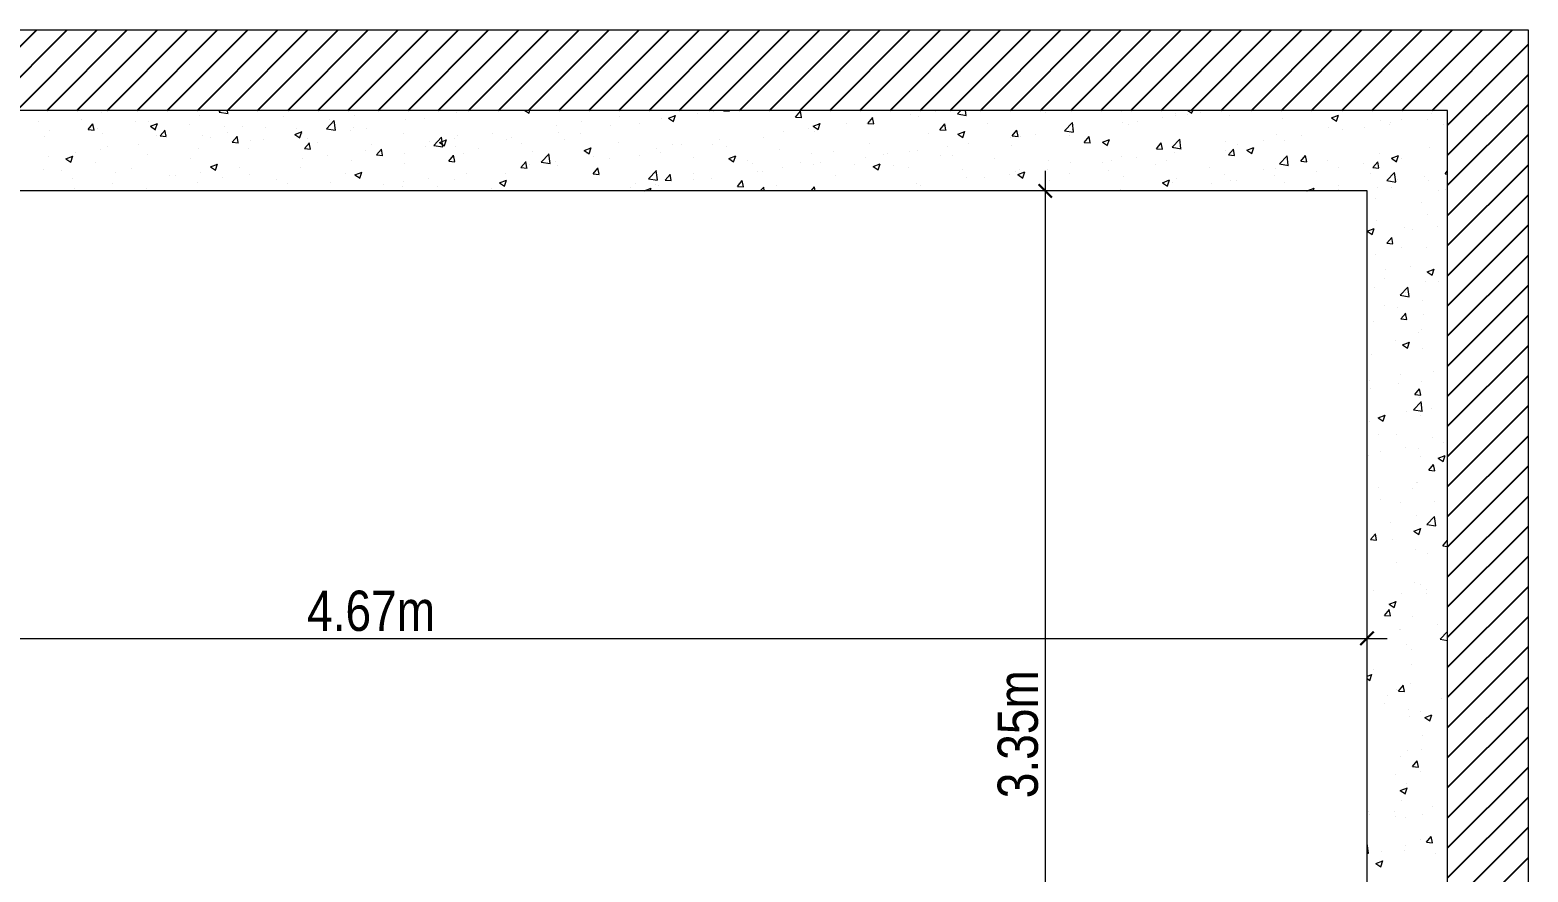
# Model space of a CAD drawing. Header units: inches. Extents: x -100787 to 3653, y -96809 to -8632.
# Drawn here: x -76729.1 to -76505.8, y -94076.8 to -93951.3 of the extents above; entities that cross this region are included whole.
import ezdxf

# ---------------------------------------------------------------- set-up
doc = ezdxf.new("R2010")
doc.units = ezdxf.units.IN
doc.header["$MEASUREMENT"] = 0
doc.header["$PDMODE"] = 99
doc.linetypes.add('ACAD_ISO04W100', pattern=[30.5, 24, -3, 0.5, -3])
doc.linetypes.add('DASHED2', pattern=[0.375, 0.25, -0.125])
for name, color, linetype, lineweight in [('DIM', 7, 'Continuous', 15), ('GRID', 8, 'ACAD_ISO04W100', 15), ('U.G.W.R.', 130, 'DASHED2', 5), ('wall1', 253, 'Continuous', 13)]:
    doc.layers.add(name, color=color, linetype=linetype, lineweight=lineweight)
doc.layers.add('SECTION', color=7, linetype='Continuous')
doc.styles.get("Standard").update_dxf_attribs({"font": 'ARIALN.TTF'})
doc.dimstyles.new('L-SECTION', dxfattribs={"dimtxt": 4, "dimasz": 2, "dimexe": 3, "dimexo": 1, "dimgap": 1, "dimtad": 1, "dimdec": 0, "dimzin": 3, "dimdsep": 46, "dimlunit": 4, "dimtxsty": 'Standard', "dimblk1": 'ARCHTICK', "dimblk2": 'ARCHTICK', "dimsah": 1, "dimcen": 0.09375, "dimdle": 3, "dimclrd": 6, "dimclre": 6, "dimclrt": 6, "dimadec": 0, "dimazin": 0, "dimtfac": 1, "dimtdec": 0, "dimtofl": 0, "dimtmove": 1, "dimatfit": 3, "dimldrblk": 'ARCHTICK', "dimfxl": 3, "dimtolj": 1, "dimtzin": 0, "dimlwd": -1, "dimlwe": -1, "dimarcsym": 0})

# ---------------------------------------------------------------- blocks, each defined once
blk = doc.blocks.new('_ArchTick')
at = {"layer": 'GRID', "color": 0, "const_width": 0.15}
blk.add_lwpolyline([(-0.5, -0.5), (0.5, 0.5)], dxfattribs=at)
blk = doc.blocks.new('*D713')
at = {"layer": 'Defpoints', "color": 0, "linetype": 'ByBlock'}
for p in [(-76529.76, -94041.99), (-76826.76, -94058.67), (-76529.76, -94058.67)]:
    blk.add_point(p, dxfattribs=at)
at = {"layer": 'DIM', "color": 6}
for p, q in [((-76826.76, -94057.67), (-76826.76, -94038.99)), ((-76529.76, -94057.67), (-76529.76, -94038.99)), ((-76829.76, -94041.99), (-76526.76, -94041.99))]:
    blk.add_line(p, q, dxfattribs=at)
at = {"layer": 'DIM', "color": 6, "linetype": 'ByBlock', "xscale": 2, "yscale": 2, "zscale": 2, "rotation": 180}
blk.add_blockref('_ArchTick', (-76826.76, -94041.99), dxfattribs=at)
at = {"layer": 'DIM', "color": 6, "linetype": 'ByBlock', "xscale": 2, "yscale": 2, "zscale": 2}
blk.add_blockref('_ArchTick', (-76529.76, -94041.99), dxfattribs=at)
at = {"layer": 'DIM', "color": 6, "linetype": 'ByBlock', "insert": (-76678.26, -94037.92), "char_height": 4, "attachment_point": 5}
blk.add_mtext('\\A1;{\\H1.5x;4.67m}', dxfattribs=at)
blk = doc.blocks.new('*D741')
at = {"layer": 'Defpoints', "color": 0, "linetype": 'ByBlock'}
for p in [(-76573.03, -93975.28), (-76577.74, -94137.28), (-76573.03, -94137.28)]:
    blk.add_point(p, dxfattribs=at)
at = {"layer": 'DIM', "color": 6}
for p, q in [((-76577.74, -93972.28), (-76577.74, -94140.28)), ((-76574.03, -93975.28), (-76580.74, -93975.28)), ((-76574.03, -94137.28), (-76580.74, -94137.28))]:
    blk.add_line(p, q, dxfattribs=at)
at = {"layer": 'DIM', "color": 6, "linetype": 'ByBlock', "xscale": 2, "yscale": 2, "zscale": 2}
for p, rotation in [((-76577.74, -93975.28), 90), ((-76577.74, -94137.28), 270)]:
    blk.add_blockref('_ArchTick', p, dxfattribs=dict(at, rotation=rotation))
at = {"layer": 'DIM', "color": 6, "linetype": 'ByBlock', "insert": (-76581.8, -94056.28), "char_height": 4, "attachment_point": 5, "rotation": 90}
blk.add_mtext('\\A1;{\\H1.5x;3.35m}', dxfattribs=at)

msp = doc.modelspace()

# ---------------------------------------------------------------- hatches: boundary and pattern name
at = {"layer": 'SECTION'}
h = msp.add_hatch(dxfattribs=at)
h.set_pattern_fill('ANSI31', color=134, style=0)
h.set_pattern_definition([(45, (-86530.727, -79031.2803), (-2.24506403, 2.24506403), [])])
h.paths.add_polyline_path([(-76850.76, -93951.28), (-76850.76, -94161.28), (-76505.76, -94161.28), (-76505.76, -93951.28)])
h.paths.add_polyline_path([(-76517.76, -93963.28), (-76517.76, -94149.28), (-76838.76, -94149.28), (-76838.76, -93963.28)], flags=16)

# ---------------------------------------------------------------- linework, layer by layer
at = {"layer": 'DIM', "linetype": 'ByBlock'}
for p, q in [((-76718.39, -93963.62), (-76718.39, -93963.62)), ((-76703.84, -93963.96), (-76703.84, -93963.96)), ((-76700.93, -93963.53), (-76700.69, -93963.28)), ((-76700.93, -93963.53), (-76699.59, -93963.74)), ((-76699.6, -93963.72), (-76699.65, -93963.28)), ((-76691.35, -93964.18), (-76691.35, -93964.18)), ((-76680.76, -93964.06), (-76680.76, -93964.06)), ((-76675.08, -93963.31), (-76675.08, -93963.31)), ((-76670.26, -93964.47), (-76670.26, -93964.47)), ((-76665.46, -93963.63), (-76665.46, -93963.63)), ((-76655.35, -93963.28), (-76654.71, -93963.71)), ((-76654.71, -93963.7), (-76654.57, -93963.28)), ((-76641.21, -93964.25), (-76641.21, -93964.25)), ((-76633.9, -93964.41), (-76632.85, -93964.01)), ((-76633.9, -93964.41), (-76633.15, -93964.91)), ((-76633.16, -93964.9), (-76632.85, -93963.99)), ((-76629.54, -93963.72), (-76629.54, -93963.72)), ((-76627.21, -93963.4), (-76627.21, -93963.4)), ((-76625.71, -93963.33), (-76625.67, -93963.28)), ((-76625.71, -93963.33), (-76624.82, -93963.41)), ((-76624.82, -93963.39), (-76624.85, -93963.28)), ((-76614.96, -93964.27), (-76614.23, -93963.41)), ((-76614.96, -93964.27), (-76614.06, -93964.35)), ((-76614.07, -93964.33), (-76614.24, -93963.39)), ((-76604.2, -93965.21), (-76603.47, -93964.35)), ((-76603.31, -93965.27), (-76603.48, -93964.33)), ((-76597.86, -93963.94), (-76597.86, -93963.94)), ((-76596.62, -93964.2), (-76596.62, -93964.2)), ((-76594.11, -93963.45), (-76594.11, -93963.45)), ((-76590.85, -93963.81), (-76590.34, -93963.28)), ((-76590.85, -93963.81), (-76589.52, -93964.02)), ((-76589.53, -93964.01), (-76589.61, -93963.28)), ((-76577.67, -93963.66), (-76577.67, -93963.66)), ((-76566.36, -93963.39), (-76566.36, -93963.39)), ((-76560.23, -93964.38), (-76560.23, -93964.38)), ((-76558.36, -93963.96), (-76558.36, -93963.96)), ((-76558.35, -93963.73), (-76558.35, -93963.73)), ((-76556.58, -93963.95), (-76556.58, -93963.95)), ((-76556.47, -93963.28), (-76555.88, -93963.68)), ((-76555.88, -93963.66), (-76555.75, -93963.28)), ((-76554.55, -93963.64), (-76554.55, -93963.64)), ((-76550.34, -93964.07), (-76550.34, -93964.07)), ((-76542.33, -93964.41), (-76542.33, -93964.41)), ((-76535.07, -93964.38), (-76534.02, -93963.97)), ((-76535.07, -93964.38), (-76534.32, -93964.88)), ((-76534.33, -93964.86), (-76534.02, -93963.96)), ((-76520.2, -93963.8), (-76520.2, -93963.8)), ((-76727.86, -93964.87), (-76727.86, -93964.87)), ((-76726.26, -93966.31), (-76726.26, -93966.31)), ((-76721.42, -93964.63), (-76721.42, -93964.63)), ((-76720.46, -93966.14), (-76719.74, -93965.28)), ((-76720.46, -93966.14), (-76719.57, -93966.22)), ((-76719.57, -93966.2), (-76719.75, -93965.26)), ((-76719.12, -93965.98), (-76719.12, -93965.98)), ((-76718.25, -93966.65), (-76718.25, -93966.65)), ((-76713.41, -93964.97), (-76713.41, -93964.97)), ((-76711.42, -93964.92), (-76711.42, -93964.92)), ((-76711.17, -93965.64), (-76710.12, -93965.24)), ((-76711.17, -93965.64), (-76710.42, -93966.15)), ((-76710.43, -93966.13), (-76710.13, -93965.22)), ((-76709.7, -93967.08), (-76708.98, -93966.22)), ((-76708.81, -93967.14), (-76708.99, -93966.2)), ((-76705.4, -93965.31), (-76705.4, -93965.31)), ((-76700.1, -93965.68), (-76700.1, -93965.68)), ((-76699.67, -93966.55), (-76699.67, -93966.55)), ((-76697.39, -93965.65), (-76697.39, -93965.65)), ((-76693.99, -93965.8), (-76693.99, -93965.8)), ((-76689.61, -93966.85), (-76688.56, -93966.44)), ((-76689.39, -93965.98), (-76689.39, -93965.98)), ((-76688.87, -93967.33), (-76688.57, -93966.43)), ((-76684.92, -93966.01), (-76683.75, -93964.79)), ((-76684.92, -93966.01), (-76683.58, -93966.22)), ((-76684.52, -93964.56), (-76684.52, -93964.56)), ((-76683.59, -93966.2), (-76683.76, -93964.78)), ((-76681.38, -93966.32), (-76681.38, -93966.32)), ((-76680.95, -93965.81), (-76680.95, -93965.81)), ((-76679.01, -93965.97), (-76679.01, -93965.97)), ((-76673.37, -93966.66), (-76673.37, -93966.66)), ((-76673.16, -93964.69), (-76673.16, -93964.69)), ((-76650.64, -93965.49), (-76650.64, -93965.49)), ((-76650.27, -93966.54), (-76650.27, -93966.54)), ((-76647.03, -93966.72), (-76647.03, -93966.72)), ((-76646.89, -93965), (-76646.89, -93965)), ((-76642.57, -93965.49), (-76642.57, -93965.49)), ((-76638.29, -93965.22), (-76638.29, -93965.22)), ((-76635, -93964.53), (-76635, -93964.53)), ((-76616.77, -93966.43), (-76616.77, -93966.43)), ((-76613.02, -93965.94), (-76613.02, -93965.94)), ((-76612.34, -93965.61), (-76611.29, -93965.21)), ((-76612.34, -93965.61), (-76611.59, -93966.12)), ((-76612.11, -93966.38), (-76612.11, -93966.38)), ((-76611.6, -93966.1), (-76611.3, -93965.19)), ((-76607.33, -93965.19), (-76607.33, -93965.19)), ((-76604.32, -93965.25), (-76604.32, -93965.25)), ((-76604.2, -93965.21), (-76603.3, -93965.29)), ((-76595.17, -93966.66), (-76595.17, -93966.66)), ((-76593.44, -93966.15), (-76592.72, -93965.29)), ((-76593.44, -93966.15), (-76592.54, -93966.23)), ((-76592.55, -93966.21), (-76592.72, -93965.27)), ((-76590.78, -93966.81), (-76589.73, -93966.41)), ((-76590.04, -93967.3), (-76589.74, -93966.39)), ((-76586.42, -93965.16), (-76586.42, -93965.16)), ((-76582.68, -93967.09), (-76581.96, -93966.23)), ((-76581.79, -93967.16), (-76581.96, -93966.22)), ((-76574.85, -93966.3), (-76573.68, -93965.08)), ((-76574.85, -93966.3), (-76573.51, -93966.5)), ((-76573.73, -93966.05), (-76573.73, -93966.05)), ((-76573.52, -93966.49), (-76573.68, -93965.06)), ((-76573.46, -93966.13), (-76573.46, -93966.13)), ((-76566.15, -93965.09), (-76566.15, -93965.09)), ((-76565.33, -93965.45), (-76565.33, -93965.45)), ((-76563.99, -93964.88), (-76563.99, -93964.88)), ((-76535.48, -93965.82), (-76535.48, -93965.82)), ((-76534.33, -93964.75), (-76534.33, -93964.75)), ((-76533.36, -93966.19), (-76533.36, -93966.19)), ((-76530.12, -93965.82), (-76530.12, -93965.82)), ((-76527.78, -93964.76), (-76527.78, -93964.76)), ((-76526.36, -93965.32), (-76526.36, -93965.32)), ((-76526.32, -93965.09), (-76526.32, -93965.09)), ((-76524.61, -93964.69), (-76524.61, -93964.69)), ((-76520.68, -93964.57), (-76520.68, -93964.57)), ((-76518.31, -93965.42), (-76518.31, -93965.42)), ((-76726.91, -93967.1), (-76726.91, -93967.1)), ((-76717.59, -93968.69), (-76717.59, -93968.69)), ((-76712.9, -93968.29), (-76712.9, -93968.29)), ((-76710.25, -93966.98), (-76710.25, -93966.98)), ((-76709.7, -93967.08), (-76708.81, -93967.16)), ((-76708.84, -93967.19), (-76708.84, -93967.19)), ((-76704.02, -93968.96), (-76704.02, -93968.96)), ((-76703.42, -93967.05), (-76703.42, -93967.05)), ((-76702.24, -93967.32), (-76702.24, -93967.32)), ((-76698.95, -93968.02), (-76698.22, -93967.16)), ((-76698.95, -93968.02), (-76698.05, -93968.1)), ((-76698.06, -93968.08), (-76698.23, -93967.14)), ((-76696.23, -93967.83), (-76696.23, -93967.83)), ((-76694.23, -93967.66), (-76694.23, -93967.66)), ((-76689.61, -93966.85), (-76688.87, -93967.35)), ((-76688.53, -93966.77), (-76688.53, -93966.77)), ((-76688.19, -93968.96), (-76687.46, -93968.1)), ((-76688.19, -93968.96), (-76687.29, -93969.04)), ((-76687.75, -93967.48), (-76687.75, -93967.48)), ((-76687.3, -93969.03), (-76687.47, -93968.09)), ((-76686.22, -93968), (-76686.22, -93968)), ((-76678.22, -93968.34), (-76678.22, -93968.34)), ((-76670.21, -93968.68), (-76670.21, -93968.68)), ((-76669.55, -93967.98), (-76669.55, -93967.98)), ((-76668.91, -93968.49), (-76667.74, -93967.28)), ((-76668.91, -93968.49), (-76667.57, -93968.7)), ((-76668.06, -93968.05), (-76667.01, -93967.64)), ((-76668.06, -93968.05), (-76667.31, -93968.55)), ((-76667.58, -93968.69), (-76667.75, -93967.26)), ((-76667.32, -93968.53), (-76667.01, -93967.63)), ((-76665.8, -93967.49), (-76665.8, -93967.49)), ((-76665.64, -93968.63), (-76665.64, -93968.63)), ((-76665.36, -93967), (-76665.36, -93967)), ((-76660.12, -93966.74), (-76660.12, -93966.74)), ((-76658.07, -93967.67), (-76658.07, -93967.67)), ((-76657.36, -93967.34), (-76657.36, -93967.34)), ((-76655.78, -93968.22), (-76655.78, -93968.22)), ((-76649.35, -93967.68), (-76649.35, -93967.68)), ((-76646.5, -93969.25), (-76645.45, -93968.85)), ((-76645.76, -93969.74), (-76645.46, -93968.83)), ((-76641.34, -93968.01), (-76641.34, -93968.01)), ((-76635.68, -93968.92), (-76635.68, -93968.92)), ((-76633.33, -93968.35), (-76633.33, -93968.35)), ((-76631.92, -93968.43), (-76631.92, -93968.43)), ((-76627.39, -93968.39), (-76627.39, -93968.39)), ((-76626.24, -93967.68), (-76626.24, -93967.68)), ((-76625.33, -93968.69), (-76625.33, -93968.69)), ((-76619.69, -93967.34), (-76619.69, -93967.34)), ((-76603.91, -93968.16), (-76603.91, -93968.16)), ((-76592.37, -93968.61), (-76592.37, -93968.61)), ((-76590.78, -93966.81), (-76590.04, -93967.32)), ((-76589.22, -93968.23), (-76589.22, -93968.23)), ((-76582.9, -93967.37), (-76582.9, -93967.37)), ((-76582.83, -93968.45), (-76582.83, -93968.45)), ((-76582.68, -93967.09), (-76581.78, -93967.17)), ((-76581.43, -93967.11), (-76581.43, -93967.11)), ((-76579.14, -93966.87), (-76579.14, -93966.87)), ((-76574.08, -93966.95), (-76574.08, -93966.95)), ((-76571.92, -93968.04), (-76571.2, -93967.17)), ((-76571.92, -93968.04), (-76571.02, -93968.11)), ((-76571.03, -93968.1), (-76571.2, -93967.16)), ((-76569.23, -93968.01), (-76568.18, -93967.61)), ((-76569.23, -93968.01), (-76568.48, -93968.52)), ((-76568.49, -93968.5), (-76568.18, -93967.59)), ((-76561.16, -93968.98), (-76560.44, -93968.11)), ((-76560.27, -93969.04), (-76560.44, -93968.1)), ((-76558.84, -93968.78), (-76557.67, -93967.56)), ((-76558.84, -93968.78), (-76557.5, -93968.99)), ((-76558.55, -93968.96), (-76558.55, -93968.96)), ((-76557.51, -93968.97), (-76557.68, -93967.55)), ((-76550.84, -93967.9), (-76550.84, -93967.9)), ((-76549.02, -93968.31), (-76549.02, -93968.31)), ((-76547.67, -93969.22), (-76546.62, -93968.81)), ((-76546.93, -93969.7), (-76546.63, -93968.8)), ((-76545.27, -93967.81), (-76545.27, -93967.81)), ((-76543.27, -93966.94), (-76543.27, -93966.94)), ((-76542.11, -93967.69), (-76542.11, -93967.69)), ((-76539.59, -93967.06), (-76539.59, -93967.06)), ((-76520.38, -93968.79), (-76520.38, -93968.79)), ((-76726.34, -93970.19), (-76726.34, -93970.19)), ((-76723.77, -93970.48), (-76722.72, -93970.08)), ((-76723.77, -93970.48), (-76723.03, -93970.99)), ((-76723.03, -93970.97), (-76722.73, -93970.06)), ((-76722.33, -93969.53), (-76722.33, -93969.53)), ((-76719.3, -93970.97), (-76719.3, -93970.97)), ((-76718.58, -93969.04), (-76718.58, -93969.04)), ((-76711.6, -93969.92), (-76711.6, -93969.92)), ((-76705.25, -93970.48), (-76705.25, -93970.48)), ((-76696.5, -93968.98), (-76696.5, -93968.98)), ((-76688.46, -93970.47), (-76688.46, -93970.47)), ((-76684.71, -93969.98), (-76684.71, -93969.98)), ((-76681.13, -93970.81), (-76681.13, -93970.81)), ((-76679.03, -93969.23), (-76679.03, -93969.23)), ((-76677.43, -93969.91), (-76676.71, -93969.04)), ((-76677.43, -93969.91), (-76676.53, -93969.98)), ((-76676.54, -93969.97), (-76676.71, -93969.03)), ((-76673.34, -93969.68), (-76673.34, -93969.68)), ((-76666.67, -93970.85), (-76665.95, -93969.98)), ((-76666.67, -93970.85), (-76665.77, -93970.92)), ((-76665.78, -93970.91), (-76665.95, -93969.97)), ((-76664.53, -93969.72), (-76664.53, -93969.72)), ((-76662.2, -93969.01), (-76662.2, -93969.01)), ((-76655.91, -93971.79), (-76655.19, -93970.93)), ((-76655.02, -93971.85), (-76655.19, -93970.91)), ((-76654.19, -93969.35), (-76654.19, -93969.35)), ((-76652.9, -93970.98), (-76651.73, -93969.76)), ((-76652.9, -93970.98), (-76651.57, -93971.18)), ((-76651.57, -93971.17), (-76651.74, -93969.74)), ((-76650.83, -93970.92), (-76650.83, -93970.92)), ((-76646.5, -93969.25), (-76645.75, -93969.75)), ((-76646.19, -93969.69), (-76646.19, -93969.69)), ((-76645.15, -93970.17), (-76645.15, -93970.17)), ((-76642.76, -93970.48), (-76642.76, -93970.48)), ((-76638.18, -93970.03), (-76638.18, -93970.03)), ((-76635.18, -93969.52), (-76635.18, -93969.52)), ((-76630.17, -93970.37), (-76630.17, -93970.37)), ((-76624.94, -93970.45), (-76623.89, -93970.05)), ((-76624.94, -93970.45), (-76624.2, -93970.95)), ((-76624.2, -93970.94), (-76623.9, -93970.03)), ((-76622.16, -93970.71), (-76622.16, -93970.71)), ((-76621.41, -93971.16), (-76621.41, -93971.16)), ((-76617.32, -93969.03), (-76617.32, -93969.03)), ((-76614.16, -93971.04), (-76614.16, -93971.04)), ((-76612.66, -93969.66), (-76612.66, -93969.66)), ((-76611.28, -93971.1), (-76611.28, -93971.1)), ((-76609.31, -93969.37), (-76609.31, -93969.37)), ((-76604.5, -93970.25), (-76604.5, -93970.25)), ((-76601.81, -93969.86), (-76601.81, -93969.86)), ((-76601.31, -93969.71), (-76601.31, -93969.71)), ((-76598.05, -93969.36), (-76598.05, -93969.36)), ((-76596.8, -93969.19), (-76596.8, -93969.19)), ((-76593.3, -93970.04), (-76593.3, -93970.04)), ((-76591.57, -93969.95), (-76591.57, -93969.95)), ((-76585.29, -93970.38), (-76585.29, -93970.38)), ((-76577.28, -93970.72), (-76577.28, -93970.72)), ((-76573.91, -93971.04), (-76573.91, -93971.04)), ((-76569.28, -93971.06), (-76569.28, -93971.06)), ((-76567.93, -93970.79), (-76567.93, -93970.79)), ((-76566.34, -93970.08), (-76566.34, -93970.08)), ((-76564.18, -93970.3), (-76564.18, -93970.3)), ((-76561.16, -93968.98), (-76560.26, -93969.05)), ((-76559.6, -93970.7), (-76559.6, -93970.7)), ((-76558.5, -93969.55), (-76558.5, -93969.55)), ((-76550.85, -93969.2), (-76550.85, -93969.2)), ((-76550.4, -93969.92), (-76549.68, -93969.06)), ((-76550.4, -93969.92), (-76549.51, -93970)), ((-76549.51, -93969.98), (-76549.69, -93969.04)), ((-76547.67, -93969.22), (-76546.92, -93969.72)), ((-76542.83, -93971.26), (-76541.66, -93970.04)), ((-76541.5, -93971.45), (-76541.67, -93970.03)), ((-76539.64, -93970.86), (-76538.92, -93970)), ((-76539.64, -93970.86), (-76538.75, -93970.94)), ((-76538.75, -93970.92), (-76538.93, -93969.98)), ((-76535.66, -93970.81), (-76535.66, -93970.81)), ((-76528.88, -93971.8), (-76528.16, -93970.94)), ((-76527.99, -93971.86), (-76528.17, -93970.92)), ((-76527.96, -93969.75), (-76527.96, -93969.75)), ((-76526.11, -93970.42), (-76525.06, -93970.01)), ((-76526.11, -93970.42), (-76525.37, -93970.92)), ((-76525.37, -93970.9), (-76525.07, -93970)), ((-76524.63, -93970.49), (-76524.63, -93970.49)), ((-76727.09, -93972.1), (-76727.09, -93972.1)), ((-76724.4, -93972.26), (-76724.4, -93972.26)), ((-76716.39, -93972.59), (-76716.39, -93972.59)), ((-76714, -93971.98), (-76714, -93971.98)), ((-76708.39, -93972.93), (-76708.39, -93972.93)), ((-76707.37, -93972.96), (-76707.37, -93972.96)), ((-76703.62, -93972.47), (-76703.62, -93972.47)), ((-76702.22, -93971.68), (-76701.17, -93971.28)), ((-76702.22, -93971.68), (-76701.47, -93972.19)), ((-76701.48, -93972.17), (-76701.17, -93971.26)), ((-76700.38, -93973.27), (-76700.38, -93973.27)), ((-76697.93, -93971.72), (-76697.93, -93971.72)), ((-76696.41, -93972.82), (-76696.41, -93972.82)), ((-76688.71, -93971.77), (-76688.71, -93971.77)), ((-76682.03, -93972.73), (-76682.03, -93972.73)), ((-76680.66, -93972.89), (-76679.61, -93972.48)), ((-76680.66, -93972.89), (-76679.91, -93973.39)), ((-76679.92, -93973.37), (-76679.62, -93972.47)), ((-76673.28, -93971.22), (-76673.28, -93971.22)), ((-76669.74, -93973.4), (-76669.74, -93973.4)), ((-76664.06, -93972.66), (-76664.06, -93972.66)), ((-76658.25, -93972.66), (-76658.25, -93972.66)), ((-76655.91, -93971.79), (-76655.01, -93971.87)), ((-76654.59, -93971.41), (-76654.59, -93971.41)), ((-76650.46, -93971.54), (-76650.46, -93971.54)), ((-76645.15, -93972.73), (-76644.43, -93971.87)), ((-76645.15, -93972.73), (-76644.25, -93972.81)), ((-76644.26, -93972.79), (-76644.43, -93971.85)), ((-76636.89, -93973.46), (-76635.72, -93972.24)), ((-76635.56, -93973.65), (-76635.73, -93972.23)), ((-76634.39, -93973.67), (-76633.67, -93972.81)), ((-76633.5, -93973.73), (-76633.68, -93972.79)), ((-76630.16, -93972.67), (-76630.16, -93972.67)), ((-76627.57, -93973.39), (-76627.57, -93973.39)), ((-76620.72, -93972.35), (-76620.72, -93972.35)), ((-76619.87, -93972.33), (-76619.87, -93972.33)), ((-76616.96, -93971.85), (-76616.96, -93971.85)), ((-76612.29, -93971.37), (-76612.29, -93971.37)), ((-76609.07, -93972.96), (-76609.07, -93972.96)), ((-76606.15, -93971.38), (-76606.15, -93971.38)), ((-76603.39, -93971.65), (-76602.34, -93971.25)), ((-76603.39, -93971.65), (-76602.64, -93972.15)), ((-76602.65, -93972.14), (-76602.34, -93971.23)), ((-76600.32, -93971.45), (-76600.32, -93971.45)), ((-76598.14, -93971.72), (-76598.14, -93971.72)), ((-76590.14, -93972.06), (-76590.14, -93972.06)), ((-76589.41, -93973.22), (-76589.41, -93973.22)), ((-76586.84, -93973.28), (-76586.84, -93973.28)), ((-76583.09, -93972.79), (-76583.09, -93972.79)), ((-76582.13, -93972.4), (-76582.13, -93972.4)), ((-76581.83, -93972.85), (-76580.78, -93972.45)), ((-76581.83, -93972.85), (-76581.08, -93973.36)), ((-76581.62, -93972.1), (-76581.62, -93972.1)), ((-76581.09, -93973.34), (-76580.79, -93972.43)), ((-76577.41, -93972.04), (-76577.41, -93972.04)), ((-76574.12, -93972.74), (-76574.12, -93972.74)), ((-76568.35, -93972.2), (-76568.35, -93972.2)), ((-76566.11, -93973.07), (-76566.11, -93973.07)), ((-76561.27, -93971.4), (-76561.27, -93971.4)), ((-76558.11, -93973.41), (-76558.11, -93973.41)), ((-76553.26, -93971.74), (-76553.26, -93971.74)), ((-76551.03, -93972.9), (-76551.03, -93972.9)), ((-76545.25, -93972.07), (-76545.25, -93972.07)), ((-76543.53, -93972.98), (-76543.53, -93972.98)), ((-76543.45, -93971.94), (-76543.45, -93971.94)), ((-76542.83, -93971.26), (-76541.49, -93971.47)), ((-76537.25, -93972.41), (-76537.25, -93972.41)), ((-76534.06, -93971.73), (-76534.06, -93971.73)), ((-76530.31, -93971.24), (-76530.31, -93971.24)), ((-76529.24, -93972.75), (-76529.24, -93972.75)), ((-76528.88, -93971.8), (-76527.99, -93971.88)), ((-76526.82, -93973.74), (-76525.65, -93972.53)), ((-76525.49, -93973.94), (-76525.66, -93972.51)), ((-76521.23, -93973.09), (-76521.23, -93973.09)), ((-76518.13, -93972.74), (-76517.76, -93972.3)), ((-76518.13, -93972.74), (-76517.76, -93972.77)), ((-76722.75, -93973.48), (-76722.75, -93973.48)), ((-76722.53, -93974.96), (-76722.53, -93974.96)), ((-76716.84, -93974.21), (-76716.84, -93974.21)), ((-76711.78, -93974.91), (-76711.78, -93974.91)), ((-76704.2, -93973.95), (-76704.2, -93973.95)), ((-76692.37, -93973.61), (-76692.37, -93973.61)), ((-76690.77, -93974.23), (-76690.77, -93974.23)), ((-76684.36, -93973.95), (-76684.36, -93973.95)), ((-76682.97, -93975.15), (-76682.97, -93975.15)), ((-76676.36, -93974.29), (-76676.36, -93974.29)), ((-76673.53, -93974.68), (-76673.53, -93974.68)), ((-76673.5, -93973.9), (-76673.5, -93973.9)), ((-76668.35, -93974.62), (-76668.35, -93974.62)), ((-76665.82, -93973.62), (-76665.82, -93973.62)), ((-76660.34, -93974.96), (-76660.34, -93974.96)), ((-76659.1, -93974.09), (-76658.05, -93973.68)), ((-76659.1, -93974.09), (-76658.36, -93974.59)), ((-76658.36, -93974.57), (-76658.06, -93973.67)), ((-76639.63, -93974.84), (-76639.63, -93974.84)), ((-76638.91, -93974.17), (-76638.91, -93974.17)), ((-76637.53, -93975.28), (-76636.5, -93974.88)), ((-76636.89, -93973.46), (-76635.56, -93973.67)), ((-76636.64, -93975.28), (-76636.5, -93974.87)), ((-76635.87, -93974.34), (-76635.87, -93974.34)), ((-76635.36, -93974.51), (-76635.36, -93974.51)), ((-76634.39, -93973.67), (-76633.5, -93973.75)), ((-76630.19, -93973.59), (-76630.19, -93973.59)), ((-76623.63, -93974.61), (-76622.91, -93973.75)), ((-76623.63, -93974.61), (-76622.74, -93974.69)), ((-76622.74, -93974.67), (-76622.92, -93973.73)), ((-76620.25, -93975.28), (-76619.71, -93974.72)), ((-76619.65, -93975.28), (-76619.72, -93974.71)), ((-76617.82, -93974.46), (-76617.82, -93974.46)), ((-76612.65, -93975.28), (-76612.15, -93974.69)), ((-76612.05, -93975.28), (-76612.16, -93974.67)), ((-76604.68, -93975.24), (-76604.68, -93975.24)), ((-76602, -93975.28), (-76602, -93975.28)), ((-76596.98, -93974.18), (-76596.98, -93974.18)), ((-76596.32, -93974.53), (-76596.32, -93974.53)), ((-76585.84, -93975.2), (-76585.84, -93975.2)), ((-76577.1, -93973.7), (-76577.1, -93973.7)), ((-76566.52, -93975.08), (-76566.52, -93975.08)), ((-76560.27, -93974.05), (-76559.22, -93973.65)), ((-76560.27, -93974.05), (-76559.53, -93974.56)), ((-76559.53, -93974.54), (-76559.23, -93973.63)), ((-76558.73, -93973.95), (-76558.73, -93973.95)), ((-76552.97, -93974.22), (-76552.97, -93974.22)), ((-76550.1, -93973.75), (-76550.1, -93973.75)), ((-76549.22, -93973.73), (-76549.22, -93973.73)), ((-76542.09, -93974.09), (-76542.09, -93974.09)), ((-76538.72, -93975.26), (-76537.67, -93974.85)), ((-76538.72, -93975.26), (-76538.68, -93975.28)), ((-76537.82, -93975.28), (-76537.67, -93974.84)), ((-76534.08, -93974.43), (-76534.08, -93974.43)), ((-76533.98, -93975.14), (-76533.98, -93975.14)), ((-76528.14, -93974.75), (-76528.14, -93974.75)), ((-76526.82, -93973.74), (-76525.49, -93973.95)), ((-76526.08, -93974.77), (-76526.08, -93974.77)), ((-76525.23, -93973.64), (-76525.23, -93973.64)), ((-76520.56, -93973.79), (-76520.56, -93973.79)), ((-76519.1, -93975.16), (-76519.1, -93975.16)), ((-76518.07, -93975.1), (-76518.07, -93975.1)), ((-76528.57, -93976.41), (-76528.57, -93976.41)), ((-76521.63, -93976.94), (-76521.63, -93976.94)), ((-76528.32, -93979.74), (-76528.32, -93979.74)), ((-76520.75, -93978.78), (-76520.75, -93978.78)), ((-76529.76, -93981.29), (-76528.71, -93980.89)), ((-76529.76, -93981.3), (-76529.02, -93981.8)), ((-76529.02, -93981.78), (-76528.72, -93980.87)), ((-76526.8, -93983.08), (-76526.08, -93982.22)), ((-76525.91, -93983.14), (-76526.09, -93982.2)), ((-76524.22, -93980.71), (-76524.22, -93980.71)), ((-76523.04, -93981.07), (-76523.04, -93981.07)), ((-76519.29, -93980.58), (-76519.29, -93980.58)), ((-76526.8, -93983.08), (-76525.91, -93983.16)), ((-76524.65, -93983.69), (-76524.65, -93983.69)), ((-76520.93, -93983.77), (-76520.93, -93983.77)), ((-76528.51, -93984.73), (-76528.51, -93984.73)), ((-76523.24, -93986.5), (-76523.24, -93986.5)), ((-76527.14, -93988.38), (-76527.14, -93988.38)), ((-76526.99, -93986.99), (-76526.99, -93986.99)), ((-76521.11, -93988.77), (-76521.11, -93988.77)), ((-76520.81, -93987.33), (-76519.76, -93986.93)), ((-76520.81, -93987.33), (-76520.06, -93987.84)), ((-76520.07, -93987.82), (-76519.76, -93986.91)), ((-76519.13, -93988.72), (-76519.13, -93988.72)), ((-76528.69, -93989.73), (-76528.69, -93989.73)), ((-76524.83, -93990.84), (-76523.66, -93989.62)), ((-76524.83, -93990.84), (-76523.5, -93991.05)), ((-76523.97, -93990.39), (-76523.97, -93990.39)), ((-76523.5, -93991.03), (-76523.67, -93989.61)), ((-76527.18, -93992.41), (-76527.18, -93992.41)), ((-76525.27, -93992.64), (-76525.27, -93992.64)), ((-76524.72, -93994.37), (-76524, -93993.5)), ((-76523.83, -93994.43), (-76524.01, -93993.49)), ((-76521.5, -93991.66), (-76521.5, -93991.66)), ((-76528.87, -93994.72), (-76528.87, -93994.72)), ((-76524.72, -93994.37), (-76523.83, -93994.44)), ((-76521.29, -93993.76), (-76521.29, -93993.76)), ((-76525.45, -93997.58), (-76525.45, -93997.58)), ((-76524.46, -93998.21), (-76523.41, -93997.81)), ((-76523.72, -93998.7), (-76523.41, -93997.79)), ((-76522.11, -93996.34), (-76522.11, -93996.34)), ((-76521.68, -93995.93), (-76521.68, -93995.93)), ((-76529.05, -93999.71), (-76529.05, -93999.71)), ((-76524.46, -93998.21), (-76523.71, -93998.71)), ((-76521.48, -93998.75), (-76521.48, -93998.75)), ((-76519.92, -94002.25), (-76519.92, -94002.25)), ((-76529.39, -94003.5), (-76529.39, -94003.5)), ((-76525.04, -94004.01), (-76525.04, -94004.01)), ((-76524.7, -94002.68), (-76524.7, -94002.68)), ((-76521.66, -94003.75), (-76521.66, -94003.75)), ((-76529.23, -94004.71), (-76529.23, -94004.71)), ((-76522.84, -94007.93), (-76521.67, -94006.72)), ((-76522.64, -94005.65), (-76521.92, -94004.79)), ((-76522.64, -94005.65), (-76521.74, -94005.73)), ((-76521.75, -94005.71), (-76521.92, -94004.77)), ((-76521.87, -94006.02), (-76521.87, -94006.02)), ((-76521.52, -94008.13), (-76521.68, -94006.7)), ((-76528.11, -94009.09), (-76527.06, -94008.69)), ((-76528.11, -94009.09), (-76527.36, -94009.59)), ((-76527.37, -94009.57), (-76527.06, -94008.67)), ((-76523.87, -94008.17), (-76523.87, -94008.17)), ((-76522.84, -94007.93), (-76521.51, -94008.14)), ((-76521.84, -94008.74), (-76521.84, -94008.74)), ((-76520.11, -94007.67), (-76520.11, -94007.67)), ((-76529.42, -94009.7), (-76529.42, -94009.7)), ((-76528.02, -94011.63), (-76528.02, -94011.63)), ((-76525.32, -94011.63), (-76525.32, -94011.63)), ((-76524.06, -94013.59), (-76524.06, -94013.59)), ((-76520.01, -94011.97), (-76520.01, -94011.97)), ((-76518.38, -94012.84), (-76518.38, -94012.84)), ((-76529.6, -94014.7), (-76529.6, -94014.7)), ((-76527.81, -94014.08), (-76527.81, -94014.08)), ((-76522.02, -94013.73), (-76522.02, -94013.73)), ((-76521.72, -94014.92), (-76521.72, -94014.92)), ((-76519.15, -94015.13), (-76518.1, -94014.72)), ((-76519.15, -94015.13), (-76518.41, -94015.63)), ((-76518.41, -94015.61), (-76518.11, -94014.71)), ((-76520.56, -94016.93), (-76519.84, -94016.07)), ((-76520.56, -94016.93), (-76519.66, -94017.01)), ((-76519.67, -94016.99), (-76519.84, -94016.05)), ((-76528, -94019.5), (-76528, -94019.5)), ((-76522.93, -94019.63), (-76522.93, -94019.63)), ((-76522.32, -94018.76), (-76522.32, -94018.76)), ((-76522.21, -94018.73), (-76522.21, -94018.73)), ((-76527.78, -94021.31), (-76527.78, -94021.31)), ((-76524.74, -94021.67), (-76524.74, -94021.67)), ((-76519.77, -94021.65), (-76519.77, -94021.65)), ((-76526.27, -94024.67), (-76526.27, -94024.67)), ((-76522.39, -94023.72), (-76522.39, -94023.72)), ((-76520.85, -94025.03), (-76519.69, -94023.81)), ((-76519.53, -94025.22), (-76519.69, -94023.8)), ((-76529.24, -94027.27), (-76528.51, -94026.41)), ((-76528.35, -94027.34), (-76528.52, -94026.39)), ((-76522.8, -94026), (-76521.75, -94025.6)), ((-76522.8, -94026), (-76522.06, -94026.51)), ((-76522.06, -94026.49), (-76521.76, -94025.58)), ((-76520.85, -94025.03), (-76519.52, -94025.23)), ((-76529.24, -94027.27), (-76528.34, -94027.35)), ((-76525.92, -94027.26), (-76525.92, -94027.26)), ((-76522.57, -94028.72), (-76522.57, -94028.72)), ((-76518.48, -94028.21), (-76517.76, -94027.36)), ((-76518.48, -94028.21), (-76517.76, -94028.28)), ((-76517.91, -94027.6), (-76517.91, -94027.6)), ((-76517.76, -94027.36), (-76517.76, -94027.34)), ((-76525.36, -94030.62), (-76525.36, -94030.62)), ((-76520.74, -94029.34), (-76520.74, -94029.34)), ((-76522.75, -94033.71), (-76522.75, -94033.71)), ((-76528.84, -94034.92), (-76528.84, -94034.92)), ((-76524.69, -94035.26), (-76524.69, -94035.26)), ((-76521.77, -94033.92), (-76521.77, -94033.92)), ((-76520.93, -94034.76), (-76520.93, -94034.76)), ((-76520.83, -94035.26), (-76520.83, -94035.26)), ((-76527.16, -94038.56), (-76526.43, -94037.69)), ((-76526.45, -94036.88), (-76525.4, -94036.48)), ((-76526.45, -94036.88), (-76525.71, -94037.39)), ((-76526.27, -94038.62), (-76526.44, -94037.68)), ((-76525.71, -94037.37), (-76525.41, -94036.46)), ((-76525.68, -94036.94), (-76525.68, -94036.94)), ((-76527.16, -94038.56), (-76526.26, -94038.63)), ((-76522.94, -94038.7), (-76522.94, -94038.7)), ((-76519.2, -94039.93), (-76519.2, -94039.93)), ((-76528.63, -94041.17), (-76528.63, -94041.17)), ((-76524.88, -94040.68), (-76524.88, -94040.68)), ((-76524.79, -94040.67), (-76524.79, -94040.67)), ((-76518.87, -94042.12), (-76517.76, -94040.97)), ((-76518.87, -94042.12), (-76517.76, -94042.29)), ((-76523.82, -94042.89), (-76523.82, -94042.89)), ((-76523.12, -94043.7), (-76523.12, -94043.7)), ((-76528.82, -94046.6), (-76528.82, -94046.6)), ((-76523.14, -94045.85), (-76523.14, -94045.85)), ((-76529.76, -94047.63), (-76529.05, -94047.36)), ((-76529.76, -94047.99), (-76529.36, -94048.26)), ((-76529.36, -94048.25), (-76529.06, -94047.34)), ((-76525.07, -94049.84), (-76524.35, -94048.98)), ((-76524.18, -94049.9), (-76524.36, -94048.96)), ((-76523.3, -94048.69), (-76523.3, -94048.69)), ((-76526.74, -94050.55), (-76526.74, -94050.55)), ((-76525.41, -94049.62), (-76525.41, -94049.62)), ((-76525.07, -94049.84), (-76524.18, -94049.92)), ((-76518.73, -94050.89), (-76518.73, -94050.89)), ((-76527.09, -94051.76), (-76527.09, -94051.76)), ((-76523.57, -94052.57), (-76523.57, -94052.57)), ((-76523.48, -94053.68), (-76523.48, -94053.68)), ((-76521.81, -94052.91), (-76521.81, -94052.91)), ((-76521.15, -94053.8), (-76520.1, -94053.4)), ((-76521.15, -94053.8), (-76520.4, -94054.3)), ((-76520.41, -94054.29), (-76520.11, -94053.38)), ((-76517.81, -94055.94), (-76517.81, -94055.94)), ((-76529.72, -94058.18), (-76529.72, -94058.18)), ((-76521.56, -94056.43), (-76521.56, -94056.43)), ((-76524.83, -94059.66), (-76524.83, -94059.66)), ((-76523.66, -94058.68), (-76523.66, -94058.68)), ((-76522.99, -94061.12), (-76522.27, -94060.26)), ((-76522.1, -94061.18), (-76522.28, -94060.24)), ((-76521.71, -94058.51), (-76521.71, -94058.51)), ((-76525.51, -94062.35), (-76525.51, -94062.35)), ((-76522.99, -94061.12), (-76522.1, -94061.2)), ((-76521.75, -94061.85), (-76521.75, -94061.85)), ((-76524.8, -94064.68), (-76523.75, -94064.27)), ((-76524.8, -94064.68), (-76524.05, -94065.18)), ((-76524.06, -94065.16), (-76523.76, -94064.26)), ((-76523.85, -94063.67), (-76523.85, -94063.67)), ((-76524.63, -94066.18), (-76524.63, -94066.18)), ((-76520.02, -94067.02), (-76520.02, -94067.02)), ((-76529.48, -94067.86), (-76529.48, -94067.86)), ((-76529.45, -94068.27), (-76529.45, -94068.27)), ((-76525.7, -94067.77), (-76525.7, -94067.77)), ((-76525.45, -94068.61), (-76525.45, -94068.61)), ((-76524.03, -94068.66), (-76524.03, -94068.66)), ((-76521.47, -94068.19), (-76521.47, -94068.19)), ((-76520.91, -94072.4), (-76520.19, -94071.54)), ((-76520.02, -94072.47), (-76520.2, -94071.53)), ((-76529.76, -94072.64), (-76529.73, -94072.61)), ((-76529.57, -94074.02), (-76529.73, -94072.6)), ((-76529.64, -94073.69), (-76529.64, -94073.69)), ((-76527.62, -94073.8), (-76527.62, -94073.8)), ((-76524.21, -94073.66), (-76524.21, -94073.66)), ((-76523.96, -94072.94), (-76523.96, -94072.94)), ((-76521.86, -94071.91), (-76521.86, -94071.91)), ((-76520.91, -94072.4), (-76520.02, -94072.48)), ((-76529.76, -94074.01), (-76529.56, -94074.04)), ((-76528.45, -94075.55), (-76527.4, -94075.15)), ((-76528.45, -94075.55), (-76527.7, -94076.06)), ((-76527.71, -94076.04), (-76527.41, -94075.13)), ((-76519.61, -94074.14), (-76519.61, -94074.14))]:
    msp.add_line(p, q, dxfattribs=at)
at = {"layer": 'U.G.W.R.', "linetype": 'ByBlock'}
for p, q in [((-76517.76, -93963.28), (-76838.76, -93963.28)), ((-76517.76, -94149.28), (-76517.76, -93963.28)), ((-76529.76, -93975.28), (-76826.76, -93975.28)), ((-76529.76, -94137.28), (-76529.76, -93975.28))]:
    msp.add_line(p, q, dxfattribs=at)
at = {"layer": 'wall1', "ltscale": 0.1}
for p, q in [((-76850.76, -93951.28), (-76505.76, -93951.28)), ((-76505.76, -93951.28), (-76505.76, -94161.28))]:
    msp.add_line(p, q, dxfattribs=at)

# ---------------------------------------------------------------- dimensions: what is measured, and where the dimension line sits
at = {"layer": 'DIM', "linetype": 'ByBlock'}
dim = msp.add_linear_dim(base=(-76577.74, -94137.28), p1=(-76573.03, -93975.28), p2=(-76573.03, -94137.28), angle=90, text='{\\H1.5x;3.35m}', dimstyle='L-SECTION', override={"dimtmove": 1}, dxfattribs=at)
dim.commit()
dim.dimension.update_dxf_attribs({"geometry": '*D741', "text_midpoint": (-76581.8, -94056.28)})
dim = msp.add_linear_dim(base=(-76529.76, -94041.99), p1=(-76826.76, -94058.67), p2=(-76529.76, -94058.67), text='{\\H1.5x;4.67m}', dimstyle='L-SECTION', override={"dimtmove": 1}, dxfattribs=at)
dim.commit()
dim.dimension.update_dxf_attribs({"geometry": '*D713', "text_midpoint": (-76678.26, -94037.92)})

doc.saveas('drawing.dxf')
